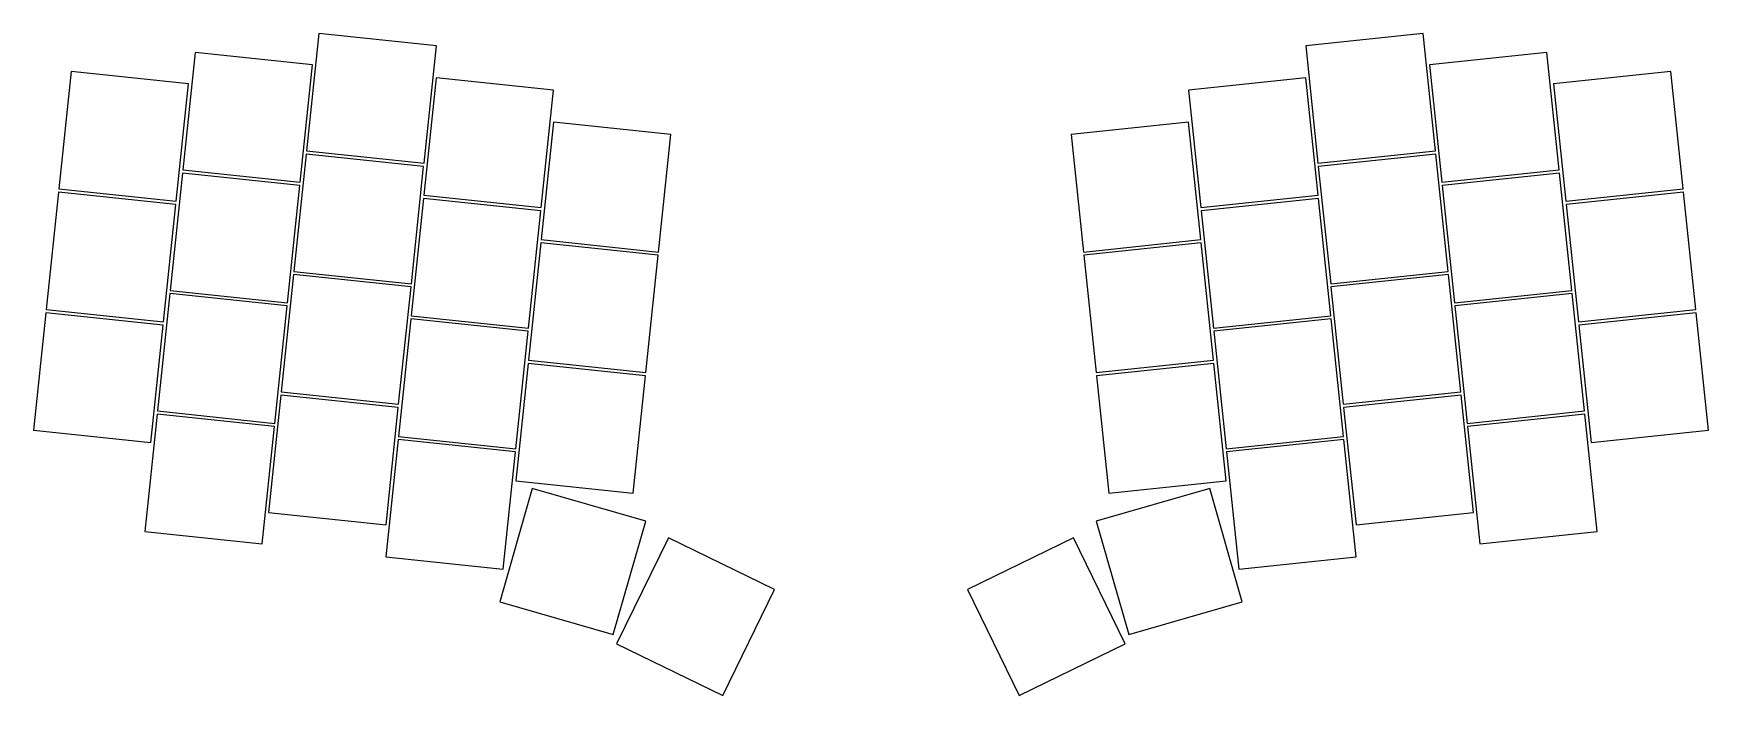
# Model space of a CAD drawing. Header units: millimetres. Extents: x 81 to 343, y -141 to -37.
import ezdxf

# ---------------------------------------------------------------- set-up
doc = ezdxf.new("R2010")
doc.units = ezdxf.units.MM

msp = doc.modelspace()

# ---------------------------------------------------------------- linework, layer by layer
at = {"linetype": 'CONTINUOUS'}
for p, q in [((125.56, -37.08), (123.63, -55.48)), ((143.96, -39.01), (125.56, -37.08)), ((142.03, -57.41), (143.96, -39.01)), ((298.6, -37.08), (280.21, -39.01)), ((280.21, -39.01), (282.14, -57.41)), ((300.54, -55.48), (298.6, -37.08)), ((106.14, -40.06), (104.21, -58.46)), ((124.54, -42), (106.14, -40.06)), ((122.61, -60.4), (124.54, -42)), ((318.02, -40.06), (299.62, -42)), ((299.62, -42), (301.56, -60.4)), ((319.96, -58.46), (318.02, -40.06)), ((86.73, -43.05), (84.79, -61.45)), ((105.12, -44.98), (86.73, -43.05)), ((143.94, -44.04), (142, -62.44)), ((162.33, -45.97), (143.94, -44.04)), ((280.23, -44.04), (261.83, -45.97)), ((282.16, -62.44), (280.23, -44.04)), ((337.44, -43.05), (319.04, -44.98)), ((339.37, -61.45), (337.44, -43.05)), ((103.19, -63.38), (105.12, -44.98)), ((160.4, -64.37), (162.33, -45.97)), ((261.83, -45.97), (263.77, -64.37)), ((319.04, -44.98), (320.98, -63.38)), ((162.31, -51), (160.37, -69.39)), ((180.71, -52.93), (162.31, -51)), ((261.86, -51), (243.46, -52.93)), ((263.79, -69.39), (261.86, -51)), ((178.77, -71.33), (180.71, -52.93)), ((243.46, -52.93), (245.39, -71.33)), ((123.58, -55.97), (121.64, -74.37)), ((141.97, -57.91), (123.58, -55.97)), ((123.63, -55.48), (142.03, -57.41)), ((282.14, -57.41), (300.54, -55.48)), ((300.59, -55.97), (282.19, -57.91)), ((302.52, -74.37), (300.59, -55.97)), ((104.16, -58.96), (102.22, -77.36)), ((122.56, -60.89), (104.16, -58.96)), ((104.21, -58.46), (122.61, -60.4)), ((140.04, -76.31), (141.97, -57.91)), ((282.19, -57.91), (284.13, -76.31)), ((301.56, -60.4), (319.96, -58.46)), ((320.01, -58.96), (301.61, -60.89)), ((321.94, -77.36), (320.01, -58.96)), ((84.74, -61.95), (82.81, -80.35)), ((103.14, -63.88), (84.74, -61.95)), ((84.79, -61.45), (103.19, -63.38)), ((120.62, -79.29), (122.56, -60.89)), ((141.95, -62.93), (140.02, -81.33)), ((160.35, -64.87), (141.95, -62.93)), ((142, -62.44), (160.4, -64.37)), ((263.77, -64.37), (282.16, -62.44)), ((282.22, -62.93), (263.82, -64.87)), ((284.15, -81.33), (282.22, -62.93)), ((301.61, -60.89), (303.54, -79.29)), ((320.98, -63.38), (339.37, -61.45)), ((339.43, -61.95), (321.03, -63.88)), ((341.36, -80.35), (339.43, -61.95)), ((101.2, -82.28), (103.14, -63.88)), ((158.41, -83.26), (160.35, -64.87)), ((263.82, -64.87), (265.75, -83.26)), ((321.03, -63.88), (322.96, -82.28)), ((160.32, -69.89), (158.39, -88.29)), ((178.72, -71.82), (160.32, -69.89)), ((160.37, -69.39), (178.77, -71.33)), ((245.39, -71.33), (263.79, -69.39)), ((263.84, -69.89), (245.44, -71.82)), ((265.78, -88.29), (263.84, -69.89)), ((176.79, -90.22), (178.72, -71.82)), ((245.44, -71.82), (247.38, -90.22)), ((121.59, -74.87), (119.66, -93.27)), ((139.99, -76.8), (121.59, -74.87)), ((121.64, -74.37), (140.04, -76.31)), ((284.13, -76.31), (302.52, -74.37)), ((302.58, -74.87), (284.18, -76.8)), ((304.51, -93.27), (302.58, -74.87)), ((102.17, -77.86), (100.24, -96.25)), ((120.57, -79.79), (102.17, -77.86)), ((102.22, -77.36), (120.62, -79.29)), ((138.05, -95.2), (139.99, -76.8)), ((284.18, -76.8), (286.11, -95.2)), ((303.54, -79.29), (321.94, -77.36)), ((321.99, -77.86), (303.6, -79.79)), ((323.93, -96.25), (321.99, -77.86)), ((82.75, -80.84), (80.82, -99.24)), ((101.15, -82.78), (82.75, -80.84)), ((82.81, -80.35), (101.2, -82.28)), ((118.64, -98.19), (120.57, -79.79)), ((140.02, -81.33), (158.41, -83.26)), ((265.75, -83.26), (284.15, -81.33)), ((303.6, -79.79), (305.53, -98.19)), ((322.96, -82.28), (341.36, -80.35)), ((341.41, -80.84), (323.01, -82.78)), ((343.35, -99.24), (341.41, -80.84)), ((99.22, -101.18), (101.15, -82.78)), ((139.96, -81.83), (138.03, -100.23)), ((158.36, -83.76), (139.96, -81.83)), ((156.43, -102.16), (158.36, -83.76)), ((284.2, -81.83), (265.8, -83.76)), ((265.8, -83.76), (267.74, -102.16)), ((286.14, -100.23), (284.2, -81.83)), ((323.01, -82.78), (324.95, -101.18)), ((158.34, -88.79), (156.4, -107.19)), ((176.74, -90.72), (158.34, -88.79)), ((158.39, -88.29), (176.79, -90.22)), ((247.38, -90.22), (265.78, -88.29)), ((265.83, -88.79), (247.43, -90.72)), ((267.76, -107.19), (265.83, -88.79)), ((174.8, -109.12), (176.74, -90.72)), ((247.43, -90.72), (249.36, -109.12)), ((119.6, -93.77), (117.67, -112.16)), ((138, -95.7), (119.6, -93.77)), ((119.66, -93.27), (138.05, -95.2)), ((286.11, -95.2), (304.51, -93.27)), ((304.56, -93.77), (286.16, -95.7)), ((306.5, -112.16), (304.56, -93.77)), ((100.19, -96.75), (98.25, -115.15)), ((118.58, -98.69), (100.19, -96.75)), ((100.24, -96.25), (118.64, -98.19)), ((136.07, -114.1), (138, -95.7)), ((286.16, -95.7), (288.1, -114.1)), ((305.53, -98.19), (323.93, -96.25)), ((323.98, -96.75), (305.58, -98.69)), ((325.91, -115.15), (323.98, -96.75)), ((80.82, -99.24), (99.22, -101.18)), ((116.65, -117.08), (118.58, -98.69)), ((305.58, -98.69), (307.52, -117.08)), ((324.95, -101.18), (343.35, -99.24)), ((137.98, -100.72), (136.04, -119.12)), ((156.38, -102.66), (137.98, -100.72)), ((138.03, -100.23), (156.43, -102.16)), ((267.74, -102.16), (286.14, -100.23)), ((286.19, -100.72), (267.79, -102.66)), ((288.12, -119.12), (286.19, -100.72)), ((154.44, -121.06), (156.38, -102.66)), ((267.79, -102.66), (269.72, -121.06)), ((156.4, -107.19), (174.8, -109.12)), ((249.36, -109.12), (267.76, -107.19)), ((158.99, -108.4), (153.89, -126.18)), ((176.77, -113.5), (158.99, -108.4)), ((265.18, -108.4), (247.4, -113.5)), ((270.28, -126.18), (265.18, -108.4)), ((117.67, -112.16), (136.07, -114.1)), ((288.1, -114.1), (306.5, -112.16)), ((98.25, -115.15), (116.65, -117.08)), ((171.67, -131.28), (176.77, -113.5)), ((247.4, -113.5), (252.49, -131.28)), ((307.52, -117.08), (325.91, -115.15)), ((180.33, -116.11), (172.22, -132.74)), ((196.96, -124.22), (180.33, -116.11)), ((243.83, -116.11), (227.2, -124.22)), ((251.94, -132.74), (243.83, -116.11)), ((136.04, -119.12), (154.44, -121.06)), ((269.72, -121.06), (288.12, -119.12)), ((188.85, -140.85), (196.96, -124.22)), ((227.2, -124.22), (235.31, -140.85)), ((153.89, -126.18), (171.67, -131.28)), ((252.49, -131.28), (270.28, -126.18)), ((172.22, -132.74), (188.85, -140.85)), ((235.31, -140.85), (251.94, -132.74))]:
    msp.add_line(p, q, dxfattribs=at)

doc.saveas('drawing.dxf')
